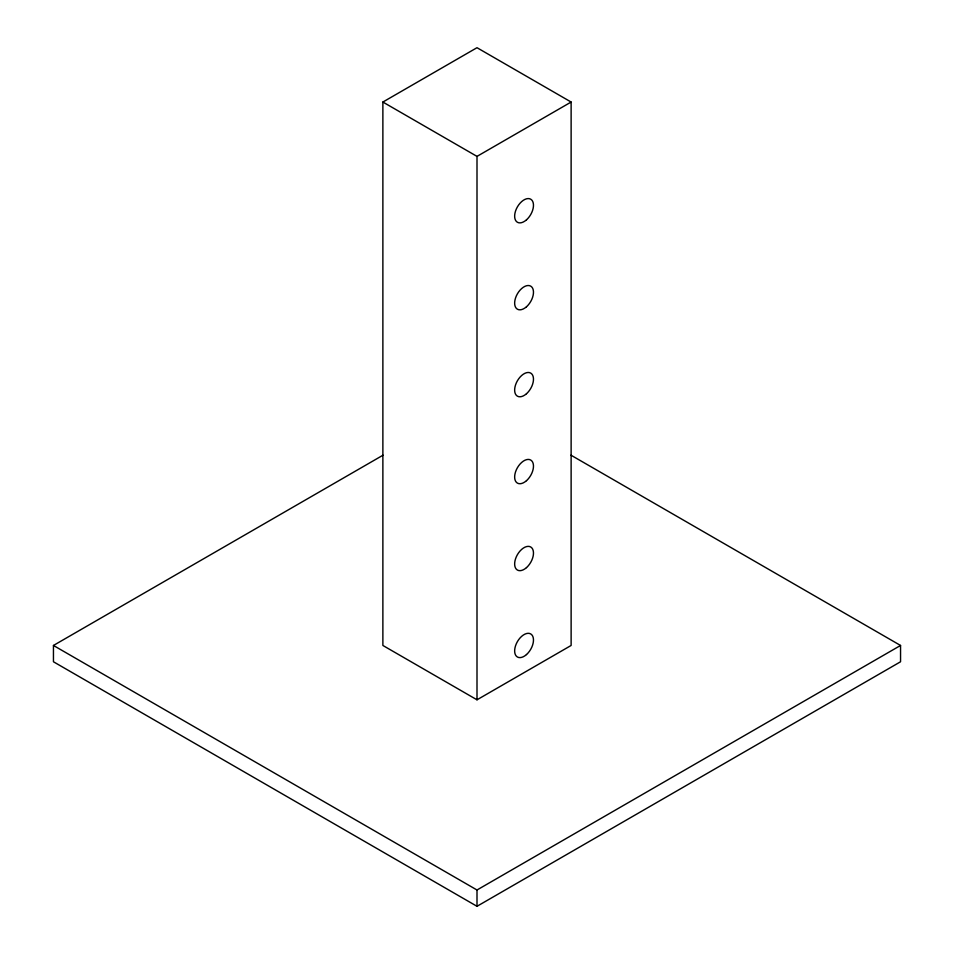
<?xml version="1.0" encoding="UTF-8"?>
<svg xmlns="http://www.w3.org/2000/svg" width="954" height="954" viewBox="0 0 954 954"><rect width="100%" height="100%" fill="white"/><g stroke="black" fill="none" stroke-linecap="round" stroke-linejoin="round"><path stroke-width="1.43" d="M382.876 102.042L477 47.7L571.124 102.042L571.124 645.464L477 699.807L382.876 645.464L382.876 102.042L477 156.384L571.124 102.042M570.981 455.189L900.552 645.464L900.552 661.766L477 906.3L53.448 661.766L53.448 645.464L383.019 455.189M53.448 645.464L477 889.999L900.552 645.464M477 156.384L477 699.807M477 889.999L477 906.3M526.501 654.551A13.308 7.68 -60 0 0 530.722 633.933A13.308 7.68 -60 0 0 514.969 647.897A13.308 7.68 -60 0 0 526.501 654.551M526.501 567.606A13.308 7.68 -60 0 0 530.722 546.988A13.308 7.68 -60 0 0 514.969 560.952A13.308 7.68 -60 0 0 526.501 567.606M526.501 393.716A13.308 7.68 -60 0 0 530.722 373.097A13.308 7.68 -60 0 0 514.969 387.05A13.308 7.68 -60 0 0 526.501 393.716M526.501 480.661A13.308 7.68 -60 0 0 530.722 460.043A13.308 7.68 -60 0 0 514.969 474.007A13.308 7.68 -60 0 0 526.501 480.661M526.501 306.759A13.308 7.68 -60 0 0 530.722 286.14A13.308 7.68 -60 0 0 514.969 300.105A13.308 7.68 -60 0 0 526.501 306.759M526.501 219.814A13.308 7.68 -60 0 0 530.722 199.195A13.308 7.68 -60 0 0 514.969 213.159A13.308 7.68 -60 0 0 526.501 219.814"/></g></svg>
